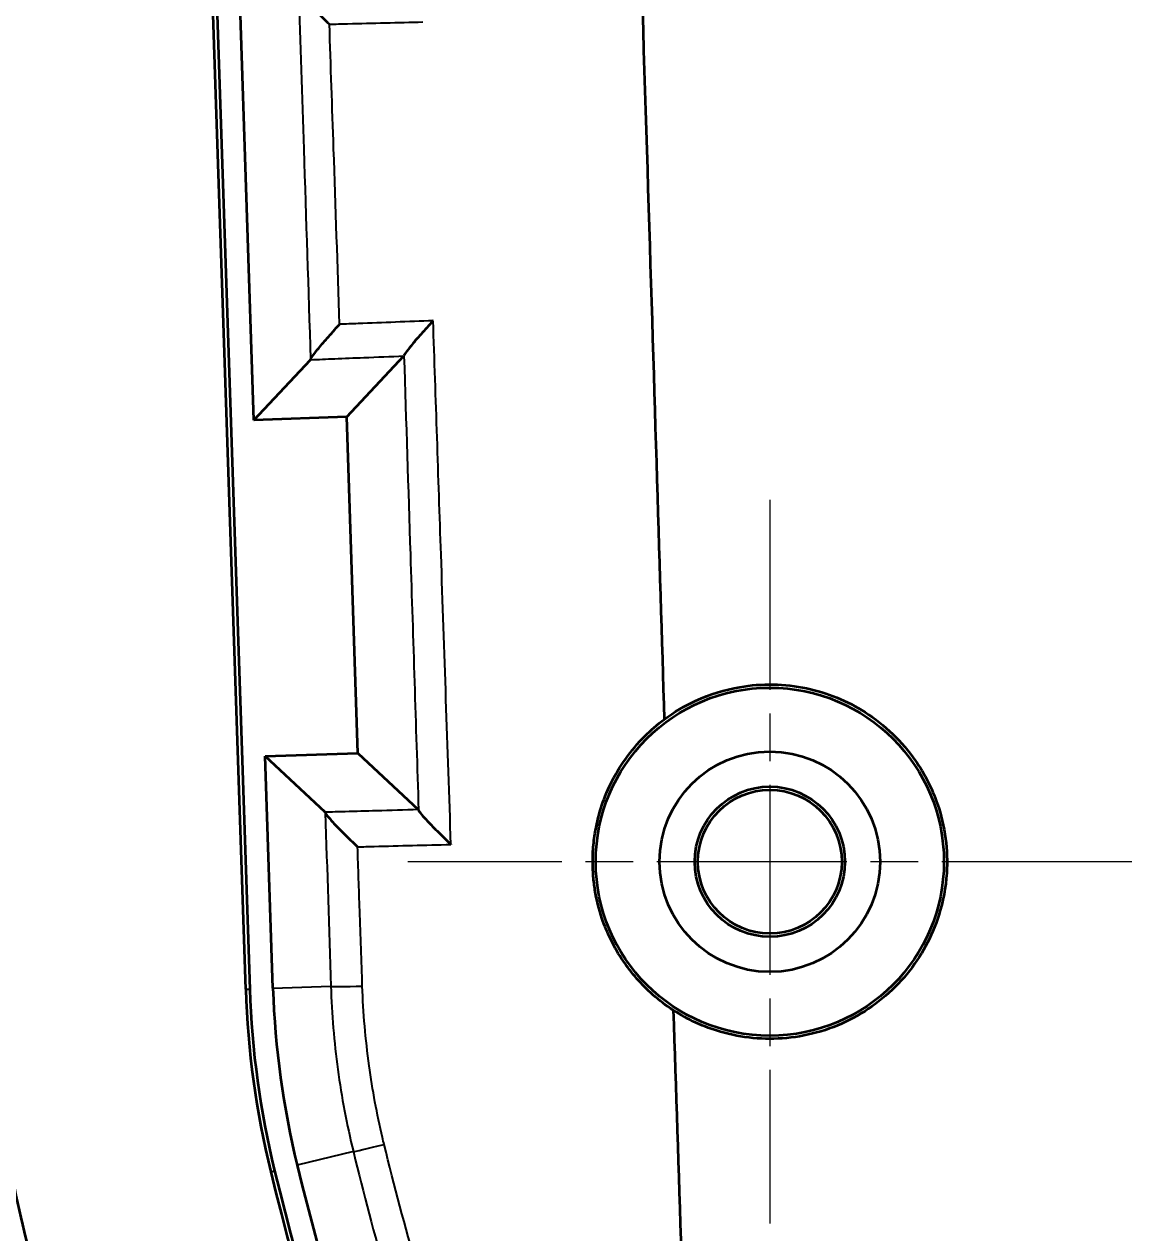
# Model space of a CAD drawing. Header units: millimetres. Extents: x 0 to 1594, y 0 to 281.
# Drawn here: x 1490.55 to 1500.09, y 174.63 to 185.04 of the extents above; entities that cross this region are included whole.
import ezdxf

# ---------------------------------------------------------------- set-up
doc = ezdxf.new("R2010")
doc.units = ezdxf.units.MM
doc.linetypes.add('CHAIN', pattern=[0.3543, 0.2362, -0.0295, 0.0591, -0.0295])
doc.layers.get('Defpoints').update_dxf_attribs({"lineweight": 25})
doc.layers.add('Center Mark (ISO)', color=7, linetype='Continuous', lineweight=18, true_color=0x80ffff)
for name, color, linetype, lineweight in [('Dimension (ISO)', 7, 'Continuous', 18), ('Visible (ISO)', 7, 'Continuous', 35), ('Visible Narrow (ISO)', 7, 'Continuous', 25)]:
    doc.layers.add(name, color=color, linetype=linetype, lineweight=lineweight)
doc.styles.add('Note Text (TK)', font='')
doc.styles.get('Note Text (TK)').set_extended_font_data('MS PGothic')
doc.dimstyles.new('Default - Method 1b (TK)', dxfattribs={"dimtxt": 2.5, "dimasz": 2.5, "dimexe": 1, "dimexo": 1.5, "dimgap": 1, "dimtad": 1, "dimtoh": 1, "dimrnd": 1e-08, "dimdsep": 46, "dimtxsty": 'Note Text (TK)', "dimcen": 0.09, "dimdle": 5, "dimclrd": 100, "dimclre": 100, "dimclrt": 7, "dimadec": 1, "dimazin": 1, "dimtfac": 1, "dimtmove": 0, "dimatfit": 3, "dimfxl": 0, "dimtolj": 1, "dimlwd": -1, "dimlwe": -1, "dimarcsym": 0})

# ---------------------------------------------------------------- blocks, each defined once
blk = doc.blocks.new('_DotSmall')
at = {"color": 0, "linetype": 'ByBlock', "const_width": 0.5}
blk.add_lwpolyline([(-0.0625, 0, 1), (0.0625, 0, 1)], format="xyb", close=True, dxfattribs=at)
blk = doc.blocks.new('*D178')
at = {"layer": 'Defpoints', "color": 0, "transparency": 16777216}
for p in [(1480.271, 198.224), (1489.821, 198.224), (1494.471, 168.924)]:
    blk.add_point(p, dxfattribs=at)
at = {"layer": 'Dimension (ISO)', "color": 100, "transparency": 16777216}
for p, q in [((1488.321, 198.224), (1479.271, 198.224)), ((1480.271, 171.424), (1480.271, 198.224)), ((1492.971, 168.924), (1479.271, 168.924))]:
    blk.add_line(p, q, dxfattribs=at)
blk.add_solid([(1479.854, 171.424), (1480.688, 171.424), (1480.271, 168.924)], dxfattribs=at)
at = {"layer": 'Dimension (ISO)', "color": 100, "transparency": 16777216, "xscale": 2.5, "yscale": 2.5, "zscale": 2.5, "rotation": 90}
blk.add_blockref('_DotSmall', (1480.271, 198.224), dxfattribs=at)
at = {"layer": 'Dimension (ISO)', "color": 7, "transparency": 16777216, "insert": (1478.021, 180.652), "char_height": 2.5, "attachment_point": 4, "rotation": 90, "style": 'Note Text (TK)'}
blk.add_mtext('\\A1;29.3', dxfattribs=at)

msp = doc.modelspace()

# ---------------------------------------------------------------- linework, layer by layer
at = {"layer": 'Center Mark (ISO)', "linetype": 'CHAIN', "ltscale": 6.932625}
for p, q in [((1496.9711, 180.9437), (1496.9711, 174.7048)), ((1500.0906, 177.8242), (1493.8517, 177.8242))]:
    msp.add_line(p, q, dxfattribs=at)
at = {"layer": 'Visible (ISO)'}
for p, q in [((1492.4541, 176.726), (1491.825, 195.5987)), ((1491.8615, 195.5498), (1492.489, 176.7272)), ((1492.5256, 181.6311), (1492.3857, 185.8288)), ((1492.5256, 181.6311), (1493.0118, 182.1508)), ((1493.3252, 181.6578), (1493.8167, 182.1832)), ((1493.3252, 181.6578), (1492.5256, 181.6311)), ((1493.4218, 178.7594), (1493.3252, 181.6578)), ((1492.6222, 178.7327), (1493.4218, 178.7594)), ((1493.4218, 178.7594), (1493.9418, 178.2729)), ((1492.6889, 176.7338), (1492.6222, 178.7327)), ((1493.1378, 178.2504), (1492.6222, 178.7327))]:
    msp.add_line(p, q, dxfattribs=at)
for radius in [1.5, 0.95, 0.6474, 0.6195]:
    msp.add_circle((1496.9711, 177.8242), radius, dxfattribs=at)
for centre, radius, start, end in [((1500.1847, 176.9837), 7.7349, 181.90915, 193.69299), ((1500.1847, 176.9837), 7.7, 181.90915, 193.69299), ((1500.1847, 176.9837), 7.5, 181.90915, 193.69299), ((1500.1847, 176.9837), 9.9213, 181.90915, 193.69299), ((1519.6163, 181.7181), 27.7349, 193.69299, 206.1737), ((1519.6163, 181.7181), 27.7, 193.69299, 205.98124), ((1519.6163, 181.7181), 27.5, 193.69299, 205.00693), ((1519.6163, 181.7181), 29.9213, 193.69299, 210.22828)]:
    msp.add_arc(centre, radius, start, end, dxfattribs=at)
for points, knots in [([(1495.5342, 195.7204), (1495.6, 193.7163), (1495.665, 191.7123), (1495.8668, 185.4), (1495.978, 181.793), (1496.0612, 179.0511)], [3.0736701, 3.0736701, 3.0736701, 3.0736701, 3.7865172, 3.7865172, 5.3193823, 5.3193823, 5.3193823, 5.3193823]), ([(1492.9103, 185.3341), (1492.9121, 185.3277), (1492.9183, 185.3175), (1492.9402, 185.2877), (1492.9578, 185.2667), (1493.0036, 185.2153), (1493.0335, 185.1836), (1493.0993, 185.1165), (1493.1361, 185.0804), (1493.1742, 185.044), (1493.1749, 185.0433), (1493.1757, 185.0426)], [-0.051226552, -0.051226552, -0.051226552, -0.051226552, -0.042045478, -0.042045478, -0.030203588, -0.030203588, -0.015593006, -0.015593006, 0, 0, 0.00030223, 0.00030223, 0.00030223, 0.00030223]), ([(1493.0135, 182.1547), (1493.0148, 182.1596), (1493.0203, 182.1688), (1493.04, 182.1968), (1493.0559, 182.2173), (1493.0985, 182.2695), (1493.1273, 182.3031), (1493.1906, 182.3753), (1493.2261, 182.4146), (1493.2628, 182.4545), (1493.2634, 182.4552), (1493.264, 182.4558)], [-0.051831325, -0.051831325, -0.051831325, -0.051831325, -0.042752545, -0.042752545, -0.031112567, -0.031112567, -0.01608417, -0.01608417, 0, 0, 0.00027393, 0.00027393, 0.00027393, 0.00027393]), ([(1494.0695, 182.4868), (1494.0689, 182.4861), (1494.0683, 182.4854), (1494.0314, 182.4455), (1493.9958, 182.406), (1493.9322, 182.3339), (1493.9034, 182.3003), (1493.8607, 182.2483), (1493.8448, 182.2281), (1493.8252, 182.2006), (1493.8197, 182.1915), (1493.8183, 182.1868)], [-0.000274339, -0.000274339, -0.000274339, -0.000274339, 0, 0, 0.016135656, 0.016135656, 0.031206203, 0.031206203, 0.042825893, 0.042825893, 0.051893862, 0.051893862, 0.051893862, 0.051893862]), ([(1496.0612, 179.0511), (1496.1456, 179.1137), (1496.2362, 179.1675), (1496.4532, 179.2675), (1496.5814, 179.3073), (1496.9034, 179.3625), (1497.098, 179.3588), (1497.4665, 179.281), (1497.6379, 179.2109), (1497.9637, 179.003), (1498.1111, 178.861), (1498.3055, 178.5804), (1498.3686, 178.4562), (1498.4479, 178.2276), (1498.4717, 178.1268), (1498.4983, 177.9257), (1498.5016, 177.826), (1498.4872, 177.603), (1498.4642, 177.4807), (1498.3681, 177.1779), (1498.2748, 177.006), (1498.0247, 176.7011), (1497.8681, 176.5726), (1497.512, 176.3822), (1497.3156, 176.3232), (1496.9229, 176.2865), (1496.7307, 176.3046), (1496.4022, 176.3996), (1496.2648, 176.4626), (1496.1388, 176.5445)], [-0.67643912, -0.67643912, -0.67643912, -0.67643912, -0.64486508, -0.64486508, -0.6047384, -0.6047384, -0.54686533, -0.54686533, -0.49175215, -0.49175215, -0.4309219, -0.4309219, -0.38931634, -0.38931634, -0.3582966, -0.3582966, -0.3284235, -0.3284235, -0.29119458, -0.29119458, -0.23303698, -0.23303698, -0.1728034, -0.1728034, -0.11187304, -0.11187304, -0.05445962, -0.05445962, -0.00928965, -0.00928965, -0.00928965, -0.00928965]), ([(1496.1388, 176.5445), (1496.077, 176.5847), (1496.0182, 176.6294), (1495.8654, 176.7639), (1495.7793, 176.8618), (1495.6297, 177.0831), (1495.5685, 177.2068), (1495.4978, 177.4165), (1495.4776, 177.4981), (1495.4579, 177.6201), (1495.4531, 177.6594), (1495.4478, 177.7226), (1495.4464, 177.7465), (1495.4448, 177.7916), (1495.4445, 177.8129), (1495.4448, 177.8603), (1495.4456, 177.8865), (1495.4501, 177.9633), (1495.4555, 178.0138), (1495.4871, 178.2133), (1495.5328, 178.3581), (1495.6734, 178.6467), (1495.7728, 178.786), (1495.9455, 178.9584), (1496.0018, 179.0069), (1496.0612, 179.0511)], [-0.30598193, -0.30598193, -0.30598193, -0.30598193, -0.28381629, -0.28381629, -0.24485183, -0.24485183, -0.20364566, -0.20364566, -0.17844824, -0.17844824, -0.16657199, -0.16657199, -0.15940153, -0.15940153, -0.15301108, -0.15301108, -0.1451631, -0.1451631, -0.12990734, -0.12990734, -0.08449161, -0.08449161, -0.03329751, -0.03329751, -0.01091656, -0.01091656, -0.01091656, -0.01091656]), ([(1493.1399, 178.2462), (1493.1416, 178.2412), (1493.1476, 178.2322), (1493.1686, 178.2056), (1493.1854, 178.1866), (1493.2307, 178.1374), (1493.2631, 178.104), (1493.3366, 178.0306), (1493.3761, 177.9923), (1493.4168, 177.9538), (1493.4175, 177.9532), (1493.4182, 177.9525)], [-0.055829802, -0.055829802, -0.055829802, -0.055829802, -0.045830429, -0.045830429, -0.033235462, -0.033235462, -0.016525534, -0.016525534, 0, 0, 0.000302378, 0.000302378, 0.000302378, 0.000302378]), ([(1493.944, 178.2685), (1493.9457, 178.2634), (1493.9517, 178.2544), (1493.9727, 178.2276), (1493.9894, 178.2085), (1494.0347, 178.1593), (1494.0669, 178.1259), (1494.1406, 178.0522), (1494.1805, 178.0135), (1494.2215, 177.9747), (1494.2222, 177.974), (1494.223, 177.9733)], [-0.055879549, -0.055879549, -0.055879549, -0.055879549, -0.04588682, -0.04588682, -0.033318738, -0.033318738, -0.016658711, -0.016658711, 0, 0, 0.000303315, 0.000303315, 0.000303315, 0.000303315])]:
    msp.add_open_spline(points, degree=3, knots=knots, dxfattribs=at)
for points in [[(1493.0118, 182.1508), (1493.0124, 182.1514), (1493.0129, 182.1527), (1493.0135, 182.1547)], [(1493.8167, 182.1832), (1493.8173, 182.1838), (1493.8178, 182.185), (1493.8183, 182.1868)], [(1493.1399, 178.2462), (1493.1392, 178.2484), (1493.1385, 178.2498), (1493.1378, 178.2504)], [(1493.944, 178.2685), (1493.9433, 178.2708), (1493.9425, 178.2722), (1493.9418, 178.2729)], [(1496.1388, 176.5445), (1496.1829, 175.1879), (1496.2322, 173.7254), (1496.2846, 172.1344)]]:
    msp.add_open_spline(points, degree=3, dxfattribs=at)
at = {"layer": 'Visible Narrow (ISO)'}
for p, q in [((1493.8183, 182.1868), (1493.8184, 182.185)), ((1492.4541, 176.726), (1492.489, 176.7272)), ((1492.6889, 176.7338), (1493.1881, 176.7505)), ((1493.382, 175.3262), (1492.8979, 175.2083)), ((1492.6696, 175.1527), (1492.7035, 175.161))]:
    msp.add_line(p, q, dxfattribs=at)
for centre, major_axis, ratio, start_param, end_param in [((1493.4875, 176.7605), (-0.2998, -0.0096), 0.0235571, 0.0523744, 1.476148), ((1493.673, 175.3972), (-0.2915, -0.0708), 0.0118323, 0.0523635, 1.4798647)]:
    msp.add_ellipse(centre, major_axis=major_axis, ratio=ratio, start_param=start_param, end_param=end_param, dxfattribs=at)
for points, knots in [([(1492.9103, 185.3341), (1492.9252, 184.8778), (1492.94, 184.4216), (1492.9548, 183.9654), (1492.9743, 183.3618), (1492.9939, 182.7582), (1493.0135, 182.1547)], [-1.23612462, -1.23612462, -1.23612462, -1.23612462, -1.0991641, -1.0991641, -1.0991641, -0.91796992, -0.91796992, -0.91796992, -0.91796992]), ([(1493.1757, 185.0426), (1493.2281, 185.0438), (1493.2804, 185.0451), (1493.3328, 185.0463), (1493.5492, 185.0515), (1493.7656, 185.0567), (1493.9821, 185.0618)], [-0.279119031, -0.279119031, -0.279119031, -0.279119031, -0.263237891, -0.263237891, -0.263237891, -0.197628552, -0.197628552, -0.197628552, -0.197628552]), ([(1493.264, 182.4558), (1493.2468, 182.9602), (1493.2296, 183.4646), (1493.2123, 183.9689), (1493.2001, 184.3268), (1493.1879, 184.6847), (1493.1757, 185.0426)], [0.94776297, 0.94776297, 0.94776297, 0.94776297, 1.0991641, 1.0991641, 1.0991641, 1.20658902, 1.20658902, 1.20658902, 1.20658902]), ([(1494.0695, 182.4868), (1493.8539, 182.4785), (1493.6383, 182.4702), (1493.4227, 182.4619), (1493.3698, 182.4599), (1493.3169, 182.4579), (1493.264, 182.4558)], [-0.115848233, -0.115848233, -0.115848233, -0.115848233, -0.050598684, -0.050598684, -0.050598684, -0.03459269, -0.03459269, -0.03459269, -0.03459269]), ([(1494.223, 177.9733), (1494.1946, 178.807), (1494.1662, 179.6399), (1494.1379, 180.4732), (1494.1151, 181.1444), (1494.0923, 181.8156), (1494.0695, 182.4868)], [0.74811778, 0.74811778, 0.74811778, 0.74811778, 0.99828121, 0.99828121, 0.99828121, 1.1997689, 1.1997689, 1.1997689, 1.1997689]), ([(1493.0118, 182.1508), (1493.0816, 182.1536), (1493.1514, 182.1564), (1493.3047, 182.1626), (1493.3882, 182.166), (1493.4718, 182.1693), (1493.5867, 182.174), (1493.7017, 182.1786), (1493.8167, 182.1832)], [0.004157912, 0.004157912, 0.004157912, 0.004157912, 0.025299342, 0.025299342, 0.050598684, 0.050598684, 0.050598684, 0.085421779, 0.085421779, 0.085421779, 0.085421779]), ([(1493.8184, 182.185), (1493.8367, 181.6138), (1493.8551, 181.0427), (1493.8734, 180.4715), (1493.8969, 179.738), (1493.9204, 179.0044), (1493.9439, 178.2709)], [-1.16976629, -1.16976629, -1.16976629, -1.16976629, -0.99828121, -0.99828121, -0.99828121, -0.77804634, -0.77804634, -0.77804634, -0.77804634]), ([(1493.9418, 178.2729), (1493.8218, 178.2695), (1493.7018, 178.2661), (1493.5817, 178.2628), (1493.492, 178.2603), (1493.4023, 178.2578), (1493.2544, 178.2537), (1493.1961, 178.252), (1493.1378, 178.2504)], [-0.090338064, -0.090338064, -0.090338064, -0.090338064, -0.054122957, -0.054122957, -0.054122957, -0.027061479, -0.027061479, -0.009476107, -0.009476107, -0.009476107, -0.009476107]), ([(1493.4182, 177.9525), (1493.4659, 177.9537), (1493.5135, 177.9549), (1493.5612, 177.9562), (1493.7817, 177.9619), (1494.0023, 177.9676), (1494.223, 177.9733)], [0.039761041, 0.039761041, 0.039761041, 0.039761041, 0.054122957, 0.054122957, 0.054122957, 0.12061254, 0.12061254, 0.12061254, 0.12061254]), ([(1493.1881, 176.7505), (1493.1958, 176.5107), (1493.2159, 176.2713), (1493.2806, 175.7958), (1493.3253, 175.5594), (1493.382, 175.3262)], [-0.13780796, -0.13780796, -0.13780796, -0.13780796, -0.06890398, -0.06890398, 0, 0, 0, 0]), ([(1493.6332, 175.4465), (1493.5853, 175.6506), (1493.5469, 175.8575), (1493.4869, 176.2932), (1493.4673, 176.5227), (1493.4594, 176.7525)], [0.00608199, 0.00608199, 0.00608199, 0.00608199, 0.06890398, 0.06890398, 0.13780796, 0.13780796, 0.13780796, 0.13780796]), ([(1493.382, 175.3262), (1493.5565, 174.6081), (1493.7605, 173.8971), (1494.2262, 172.4942), (1494.4879, 171.8024), (1494.7775, 171.1224)], [-0.43855027, -0.43855027, -0.43855027, -0.43855027, -0.21927514, -0.21927514, 0, 0, 0, 0]), ([(1495.0334, 171.2277), (1494.7459, 171.9006), (1494.4862, 172.5851), (1494.0237, 173.9732), (1493.8209, 174.6767), (1493.6474, 175.3873)], [0, 0, 0, 0, 0.21927514, 0.21927514, 0.43855027, 0.43855027, 0.43855027, 0.43855027])]:
    msp.add_open_spline(points, degree=3, knots=knots, dxfattribs=at)
for points in [[(1493.1399, 178.2462), (1493.156, 177.7476), (1493.1721, 177.249), (1493.1881, 176.7505)], [(1493.9439, 178.2709), (1493.944, 178.2701), (1493.944, 178.2693), (1493.944, 178.2685)], [(1493.4371, 177.4033), (1493.4308, 177.5865), (1493.4245, 177.7693), (1493.4182, 177.9525)], [(1493.4594, 176.7525), (1493.452, 176.9694), (1493.4446, 177.1866), (1493.4371, 177.4033)], [(1493.6474, 175.3873), (1493.6426, 175.407), (1493.6379, 175.4267), (1493.6332, 175.4465)]]:
    msp.add_open_spline(points, degree=3, dxfattribs=at)

# ---------------------------------------------------------------- dimensions: what is measured, and where the dimension line sits
at = {"layer": 'Dimension (ISO)', "color": 100, "true_color": 0x00ff3f}
dim = msp.add_linear_dim(base=(1480.2711, 198.2242), p1=(1494.4711, 168.9242), p2=(1489.8211, 198.2242), angle=270, dimstyle='Default - Method 1b (TK)', override={"dimgap": 1, "dimtoh": 0, "dimdec": 2, "dimblk2": 'DotSmall', "dimsah": 1, "dimdle": 0, "dimtol": 0, "dimlim": 0, "dimtp": 0, "dimtm": 0, "dimtdec": 2, "dimtofl": 0, "dimatfit": 1}, dxfattribs=at)
dim.commit()
dim.dimension.update_dxf_attribs({"geometry": '*D178', "text_midpoint": (1480.2711, 183.5642), "dimtype": 160})

doc.saveas('drawing.dxf')
